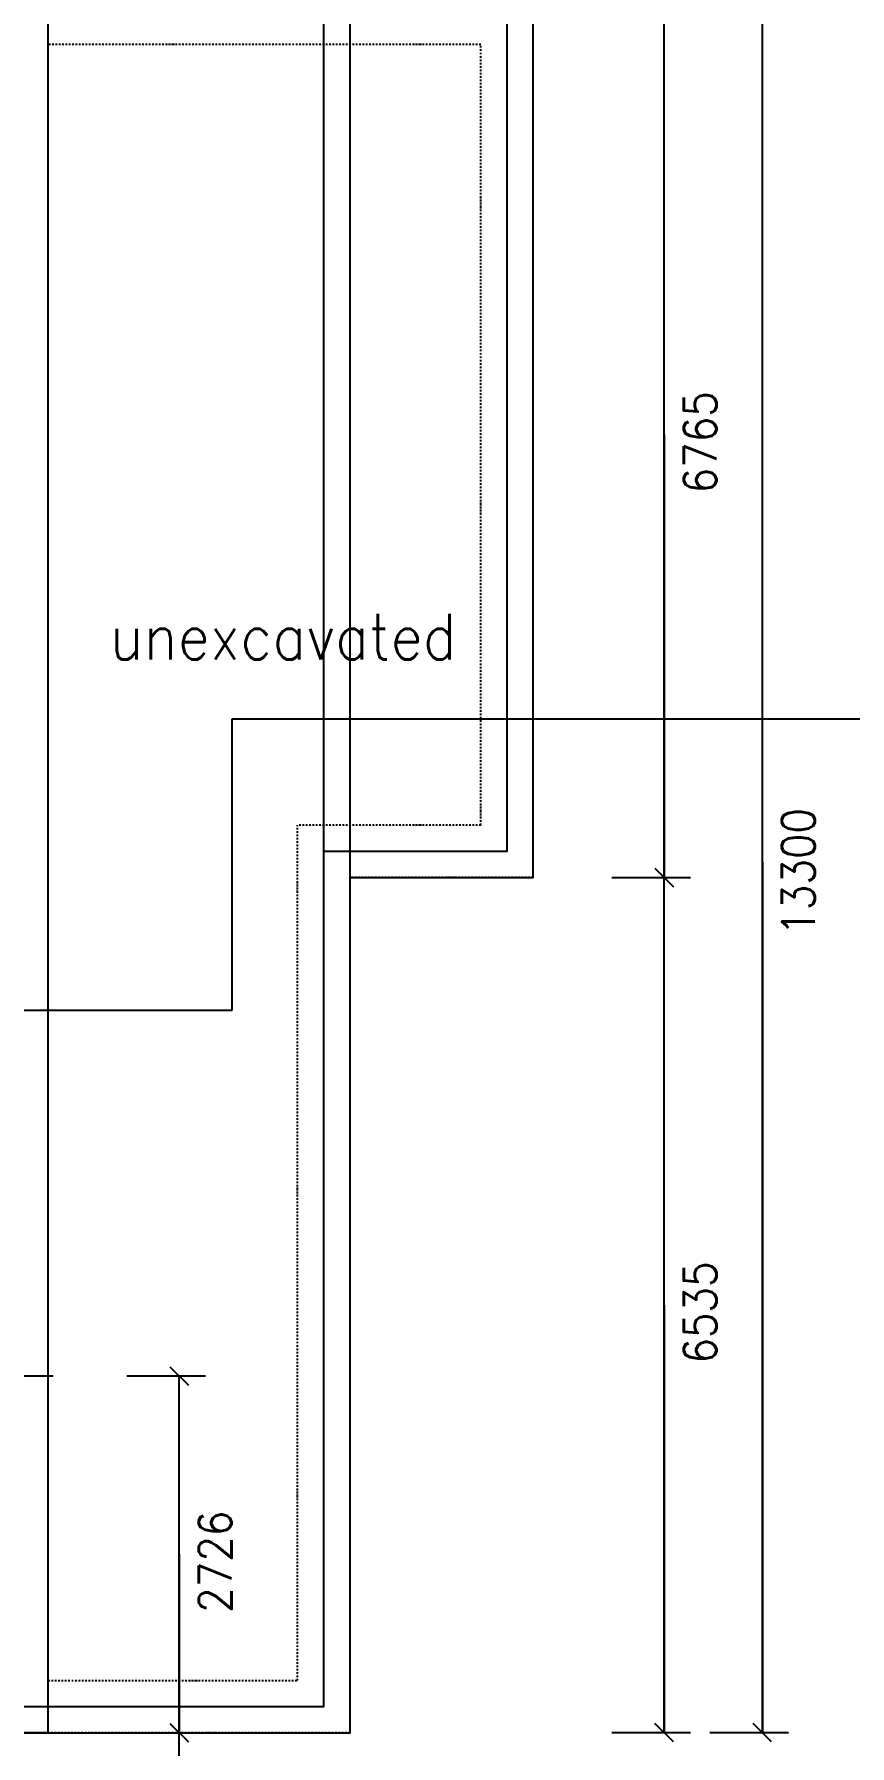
# Model space of a CAD drawing. Header units: millimetres. Extents: x 14063 to 1112248, y -41582 to 2046360.
# Drawn here: x 1096016 to 1102246, y 1979054 to 1992133 of the extents above; entities that cross this region are included whole.
import ezdxf

# ---------------------------------------------------------------- set-up
doc = ezdxf.new("R2010")
doc.units = ezdxf.units.MM
doc.linetypes.add('DASHDOT', pattern=[25.4, 12.7, -6.35, 0, -6.35])
doc.layers.add('NEW_LGF', color=255, linetype='Continuous')
doc.layers.add('RPS - Setting out scratch', color=7, linetype='Continuous')
doc.styles.get("Standard").update_dxf_attribs({"font": 'standard'})

# ---------------------------------------------------------------- blocks, each defined once
blk = doc.blocks.new('8C871F54')
at = {"layer": 'NEW_LGF', "color": 1, "linetype": 'Continuous'}
for p, q in [((20557, 0), (20557, 2225)), ((20557, 2225), (26107, 2225)), ((16507, 0), (20557, 0))]:
    blk.add_line(p, q, dxfattribs=at)
blk = doc.blocks.new('C6B5A1CB')
at = {"layer": 'NEW_LGF', "color": 9, "linetype": 'Continuous'}
for p, q in [((16357, 7229), (16957, 7229)), ((16757, 4502), (16757, 7229)), ((16757, 5866), (16757, 7229)), ((16757, 5866), (16757, 4502)), ((16357, 4502), (16957, 4502)), ((16357, 4502), (16957, 4502)), ((16757, 1600), (16757, 4502)), ((16757, 3051), (16757, 4502))]:
    blk.add_line(p, q, dxfattribs=at)
at = {"layer": 'NEW_LGF', "color": 4, "linetype": 'Continuous'}
for p, q in [((16687, 7299), (16828, 7158)), ((16687, 4573), (16828, 4432))]:
    blk.add_line(p, q, dxfattribs=at)
at = {"layer": 'NEW_LGF', "color": 15, "linetype": 'Continuous'}
blk.add_text('unexcavated', height=350, dxfattribs=at).set_placement((16226, 12703))
at = {"layer": 'NEW_LGF', "color": 9, "linetype": 'Continuous'}
blk.add_text('2726', height=250, rotation=90, dxfattribs=at).set_placement((17157, 5418))
blk = doc.blocks.new('19B92E06')
at = {"layer": 'NEW_LGF', "color": 9, "linetype": 'Continuous'}
for p, q in [((625, 1093), (625, 0)), ((0, 706), (1261, 706))]:
    blk.add_line(p, q, dxfattribs=at)
blk = doc.blocks.new('46292B51')
at = {"layer": 'NEW_LGF', "color": 4, "linetype": 'Continuous'}
for q in [(15480, 13986), (13396, 686)]:
    blk.add_line((15480, 686), q, dxfattribs=at)
at = {"layer": 'NEW_LGF', "color": 3, "linetype": 'DASHDOT'}
for p, q in [((19185, 7221), (19185, 13986)), ((18785, 13586), (15480, 13586)), ((18785, 7621), (18785, 13586)), ((18785, 7621), (17385, 7621)), ((17385, 1086), (17385, 7621)), ((19185, 7221), (17785, 7221)), ((17785, 686), (17785, 7221)), ((15480, 1086), (17385, 1086)), ((17785, 686), (15480, 686))]:
    blk.add_line(p, q, dxfattribs=at)
blk = doc.blocks.new('4E36763F')
at = {"layer": 'NEW_LGF', "color": 2, "linetype": 'Continuous'}
for p, q in [((22335, 7935), (22335, 14700)), ((22335, 11318), (22335, 14700)), ((23085, 1400), (23085, 14700)), ((23085, 8050), (23085, 14700)), ((22335, 11318), (22335, 7935)), ((23085, 8050), (23085, 1400)), ((21935, 7935), (22535, 7935)), ((21935, 7935), (22535, 7935)), ((22335, 1400), (22335, 7935)), ((22335, 4668), (22335, 7935)), ((22335, 4668), (22335, 1400)), ((21935, 1400), (22535, 1400)), ((22685, 1400), (23285, 1400))]:
    blk.add_line(p, q, dxfattribs=at)
at = {"layer": 'NEW_LGF', "color": 4, "linetype": 'Continuous'}
for p, q in [((22264, 8006), (22406, 7864)), ((22406, 1329), (22264, 1471)), ((23156, 1329), (23014, 1471))]:
    blk.add_line(p, q, dxfattribs=at)
at = {"layer": 'NEW_LGF', "color": 3, "linetype": 'Continuous'}
for s, p in [('6765', (22735, 10870)), ('13300', (23485, 7490)), ('6535', (22735, 4220))]:
    blk.add_text(s, height=250, rotation=90, dxfattribs=at).set_placement(p)
blk = doc.blocks.new('A$C631D0A59')
at = {"layer": 'RPS - Setting out scratch'}
for p, q in [((5850, -6765), (5850, 0)), ((5650, -6565), (5650, -200))]:
    blk.add_line(p, q, dxfattribs=at)
for points in [[(7250, 0), (5850, 0), (0, 0), (0, -450), (-6360, -450), (-5853, -3704), (-4380, -6650), (-2907, -9595), (-2400, -12850), (0, -12850), (0, -13300), (5850, -13300), (5850, -6765), (7250, -6765)], [(7050, -200), (5850, -200), (200, -200), (200, -650), (-6126, -650), (-5660, -3643), (-4201, -6560), (-2714, -9534), (-2229, -12650), (200, -12650), (200, -13100), (5650, -13100), (5650, -6565), (7050, -6565)]]:
    blk.add_lwpolyline(points, close=True, dxfattribs=at)

msp = doc.modelspace()

# ---------------------------------------------------------------- block references
at = {"layer": 'NEW_LGF'}
for name, p in [('4E36763F', (1078493.1, 1977754.1)), ('46292B51', (1080643.1, 1978467.7)), ('C6B5A1CB', (1080365.8, 1974651.6)), ('8C871F54', (1076970.8, 1984676)), ('19B92E06', (1094898.5, 1981174.8))]:
    msp.add_blockref(name, p, dxfattribs=at)
at = {"layer": 'RPS - Setting out scratch'}
msp.add_blockref('A$C631D0A59', (1092578.1, 1992453.9), dxfattribs=at)

doc.saveas('drawing.dxf')
